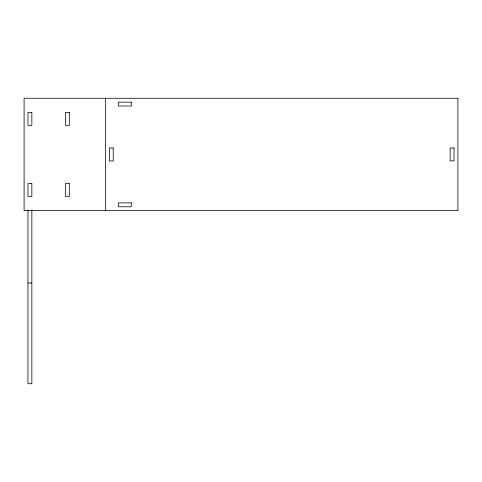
<?xml version="1.0" encoding="UTF-8"?>
<svg xmlns="http://www.w3.org/2000/svg" width="482" height="482" viewBox="0 0 482 482"><rect width="100%" height="100%" fill="white"/><g stroke="black" fill="none" stroke-linecap="round" stroke-linejoin="round"><path stroke-width="0.72" d="M27.974 282.982L31.848 282.982M105.474 98.268L105.474 210.646M31.848 210.194L31.848 383.732L27.974 383.732L27.974 210.194M457.9 98.268L24.1 98.268L24.1 210.646L457.9 210.646L457.9 98.268M131.309 102.142L118.391 102.142L118.391 106.016L131.309 106.016L131.309 102.142M31.848 112.475L27.974 112.475L27.974 125.392L31.848 125.392L31.848 112.475M69.312 112.475L65.431 112.475L65.431 125.392L69.312 125.392L69.312 112.475M113.228 147.998L109.354 147.998L109.354 160.916L113.228 160.916L113.228 147.998M454.026 147.998L450.152 147.998L450.152 160.916L454.026 160.916L454.026 147.998M31.848 183.522L27.974 183.522L27.974 196.439L31.848 196.439L31.848 183.522M69.312 183.522L65.431 183.522L65.431 196.439L69.312 196.439L69.312 183.522M131.309 202.898L118.391 202.898L118.391 206.772L131.309 206.772L131.309 202.898"/></g></svg>
